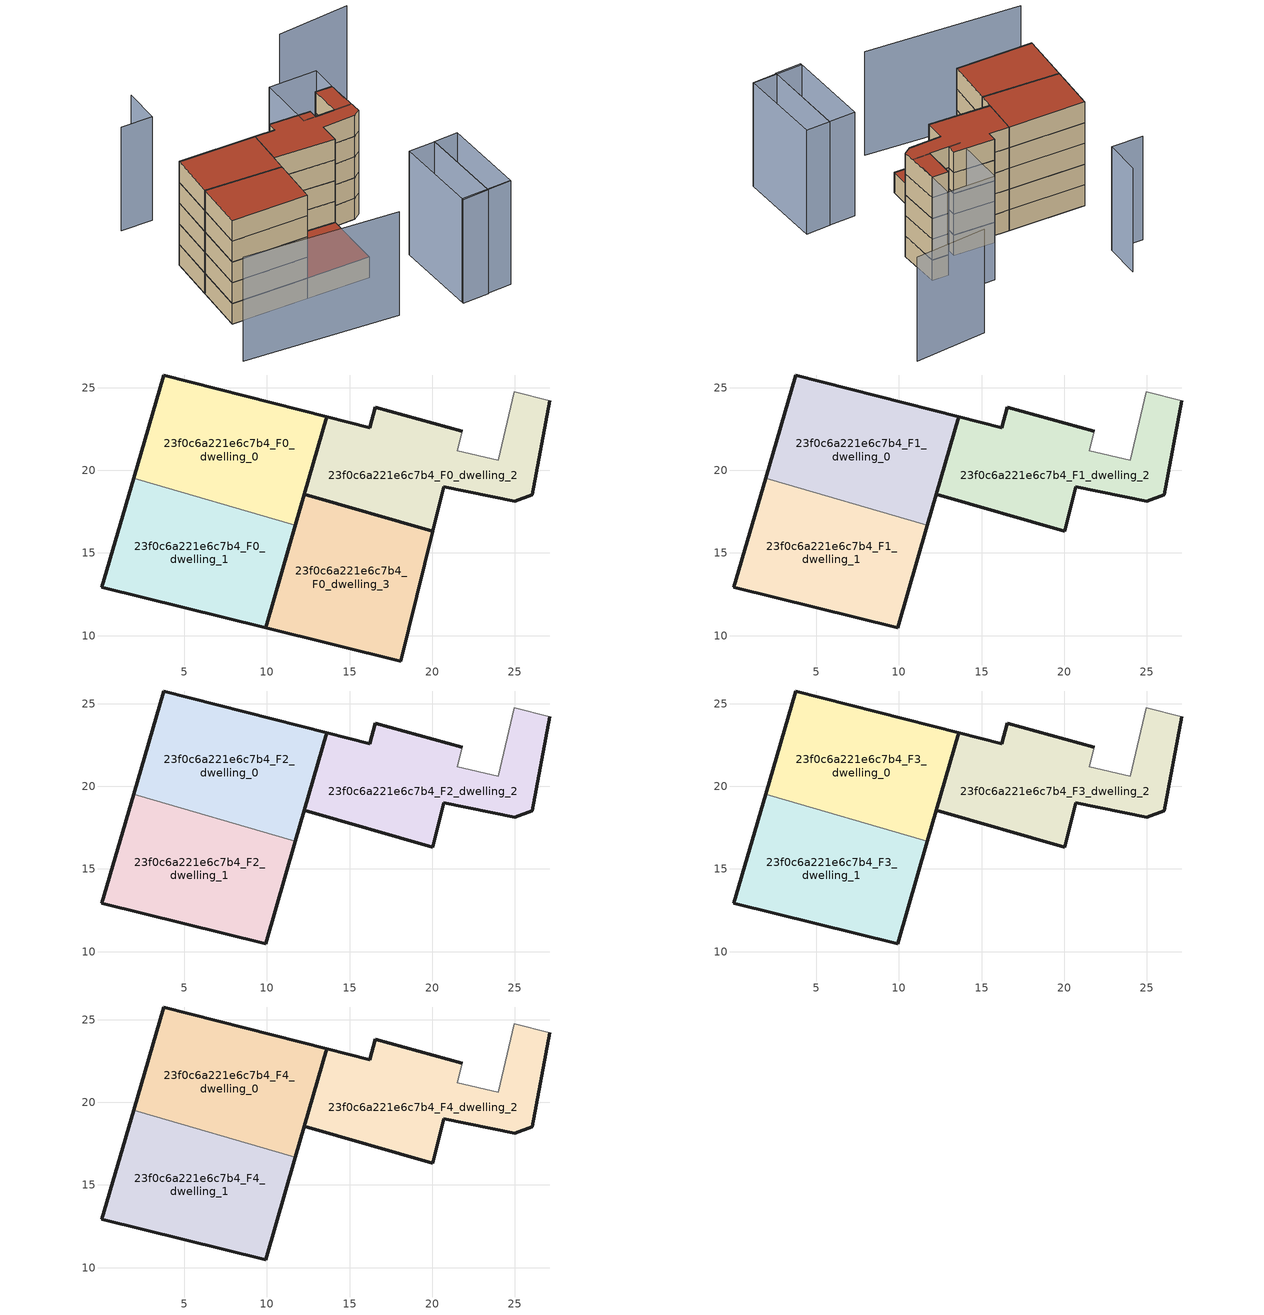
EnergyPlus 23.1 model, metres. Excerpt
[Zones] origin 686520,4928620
23f0c6a221e6c7b4_F0_dwelling_0
 floor ground (EU_floor_Construction): 11.72,16.68 13.63,23.23 3.75,25.77 1.94,19.52 z0
 wall outside (EU_wall_Construction): 1.94,19.52 3.75,25.77 13.63,23.23 11.72,16.68 z0:3
 wall to 23f0c6a221e6c7b4_F0_dwelling_1 (EU_wall_Construction): 11.72,16.68 1.94,19.52 z0:3
23f0c6a221e6c7b4_F0_dwelling_1
 floor ground (EU_floor_Construction): 9.92,10.48 11.72,16.68 1.94,19.52 0.01,12.92 z0
 wall outside (EU_wall_Construction): 11.72,16.68 9.92,10.48 0.01,12.92 1.94,19.52 z0:3
23f0c6a221e6c7b4_F0_dwelling_2
 floor ground (EU_floor_Construction): 26.04,18.53 27.11,24.2 24.95,24.77 23.99,20.62 21.51,21.18 21.8,22.36 16.55,23.83 16.23,22.57 13.63,23.23 12.27,18.56 20.02,16.3 20.68,19.01 24.99,18.13 z0
 wall outside (EU_wall_Construction): 27.11,24.2 26.04,18.53 24.99,18.13 20.68,19.01 20.02,16.3 12.27,18.56 13.63,23.23 16.23,22.57 16.55,23.83 21.8,22.36 z0:3
 wall adiabatic (EU_wall_Construction): 21.8,22.36 21.51,21.18 23.99,20.62 24.95,24.77 27.11,24.2 z0:3
23f0c6a221e6c7b4_F0_dwelling_3
 floor ground (EU_floor_Construction): 18.09,8.47 20.02,16.3 12.27,18.56 9.92,10.48 z0
 wall outside (EU_wall_Construction): 12.27,18.56 20.02,16.3 18.09,8.47 9.92,10.48 12.27,18.56 z0:3
 roof outside (EU_roof_Construction): 20.02,16.3 18.09,8.47 9.92,10.48 12.27,18.56 z3
23f0c6a221e6c7b4_F1_dwelling_0
 floor to 23f0c6a221e6c7b4_F0_dwelling_0 (EU_floor_Construction): 11.72,16.68 13.63,23.23 3.75,25.77 1.94,19.52 z3
 wall outside (EU_wall_Construction): 1.94,19.52 3.75,25.77 13.63,23.23 11.72,16.68 z3:6
 wall to 23f0c6a221e6c7b4_F1_dwelling_1 (EU_wall_Construction): 11.72,16.68 1.94,19.52 z3:6
23f0c6a221e6c7b4_F1_dwelling_1
 floor to 23f0c6a221e6c7b4_F0_dwelling_1 (EU_floor_Construction): 9.92,10.48 11.72,16.68 1.94,19.52 0.01,12.92 z3
 wall outside (EU_wall_Construction): 11.72,16.68 9.92,10.48 0.01,12.92 1.94,19.52 z3:6
23f0c6a221e6c7b4_F1_dwelling_2
 floor to 23f0c6a221e6c7b4_F0_dwelling_2 (EU_floor_Construction): 26.04,18.53 27.11,24.2 24.95,24.77 23.99,20.62 21.51,21.18 21.8,22.36 16.55,23.83 16.23,22.57 13.63,23.23 12.27,18.56 20.02,16.3 20.68,19.01 24.99,18.13 z3
 wall outside (EU_wall_Construction): 27.11,24.2 26.04,18.53 24.99,18.13 20.68,19.01 20.02,16.3 12.27,18.56 13.63,23.23 16.23,22.57 16.55,23.83 21.8,22.36 z3:6
 wall adiabatic (EU_wall_Construction): 21.8,22.36 21.51,21.18 23.99,20.62 24.95,24.77 27.11,24.2 z3:6
23f0c6a221e6c7b4_F2_dwelling_0
 floor to 23f0c6a221e6c7b4_F1_dwelling_0 (EU_floor_Construction): 11.72,16.68 13.63,23.23 3.75,25.77 1.94,19.52 z6
 wall outside (EU_wall_Construction): 1.94,19.52 3.75,25.77 13.63,23.23 11.72,16.68 z6:9
 wall to 23f0c6a221e6c7b4_F2_dwelling_1 (EU_wall_Construction): 11.72,16.68 1.94,19.52 z6:9
23f0c6a221e6c7b4_F2_dwelling_1
 floor to 23f0c6a221e6c7b4_F1_dwelling_1 (EU_floor_Construction): 9.92,10.48 11.72,16.68 1.94,19.52 0.01,12.92 z6
 wall outside (EU_wall_Construction): 11.72,16.68 9.92,10.48 0.01,12.92 1.94,19.52 z6:9
23f0c6a221e6c7b4_F2_dwelling_2
 floor to 23f0c6a221e6c7b4_F1_dwelling_2 (EU_floor_Construction): 26.04,18.53 27.11,24.2 24.95,24.77 23.99,20.62 21.51,21.18 21.8,22.36 16.55,23.83 16.23,22.57 13.63,23.23 12.27,18.56 20.02,16.3 20.68,19.01 24.99,18.13 z6
 wall outside (EU_wall_Construction): 27.11,24.2 26.04,18.53 24.99,18.13 20.68,19.01 20.02,16.3 12.27,18.56 13.63,23.23 16.23,22.57 16.55,23.83 21.8,22.36 z6:9
 wall adiabatic (EU_wall_Construction): 21.8,22.36 21.51,21.18 23.99,20.62 24.95,24.77 27.11,24.2 z6:9
23f0c6a221e6c7b4_F3_dwelling_0
 floor to 23f0c6a221e6c7b4_F2_dwelling_0 (EU_floor_Construction): 11.72,16.68 13.63,23.23 3.75,25.77 1.94,19.52 z9
 wall outside (EU_wall_Construction): 1.94,19.52 3.75,25.77 13.63,23.23 11.72,16.68 z9:12
 wall to 23f0c6a221e6c7b4_F3_dwelling_1 (EU_wall_Construction): 11.72,16.68 1.94,19.52 z9:12
23f0c6a221e6c7b4_F3_dwelling_1
 floor to 23f0c6a221e6c7b4_F2_dwelling_1 (EU_floor_Construction): 9.92,10.48 11.72,16.68 1.94,19.52 0.01,12.92 z9
 wall outside (EU_wall_Construction): 11.72,16.68 9.92,10.48 0.01,12.92 1.94,19.52 z9:12
23f0c6a221e6c7b4_F3_dwelling_2
 floor to 23f0c6a221e6c7b4_F2_dwelling_2 (EU_floor_Construction): 26.04,18.53 27.11,24.2 24.95,24.77 23.99,20.62 21.51,21.18 21.8,22.36 16.55,23.83 16.23,22.57 13.63,23.23 12.27,18.56 20.02,16.3 20.68,19.01 24.99,18.13 z9
 wall outside (EU_wall_Construction): 27.11,24.2 26.04,18.53 24.99,18.13 20.68,19.01 20.02,16.3 12.27,18.56 13.63,23.23 16.23,22.57 16.55,23.83 21.8,22.36 z9:12
 wall adiabatic (EU_wall_Construction): 21.8,22.36 21.51,21.18 23.99,20.62 24.95,24.77 27.11,24.2 z9:12
23f0c6a221e6c7b4_F4_dwelling_0
 floor to 23f0c6a221e6c7b4_F3_dwelling_0 (EU_floor_Construction): 11.72,16.68 13.63,23.23 3.75,25.77 1.94,19.52 z12
 wall outside (EU_wall_Construction): 1.94,19.52 3.75,25.77 13.63,23.23 11.72,16.68 z12:15
 wall to 23f0c6a221e6c7b4_F4_dwelling_1 (EU_wall_Construction): 11.72,16.68 1.94,19.52 z12:15
 roof outside (EU_roof_Construction): 13.63,23.23 11.72,16.68 1.94,19.52 3.75,25.77 z15
23f0c6a221e6c7b4_F4_dwelling_1
 floor to 23f0c6a221e6c7b4_F3_dwelling_1 (EU_floor_Construction): 9.92,10.48 11.72,16.68 1.94,19.52 0.01,12.92 z12
 wall outside (EU_wall_Construction): 11.72,16.68 9.92,10.48 0.01,12.92 1.94,19.52 z12:15
 roof outside (EU_roof_Construction): 11.72,16.68 9.92,10.48 0.01,12.92 1.94,19.52 z15
23f0c6a221e6c7b4_F4_dwelling_2
 floor to 23f0c6a221e6c7b4_F3_dwelling_2 (EU_floor_Construction): 26.04,18.53 27.11,24.2 24.95,24.77 23.99,20.62 21.51,21.18 21.8,22.36 16.55,23.83 16.23,22.57 13.63,23.23 12.27,18.56 20.02,16.3 20.68,19.01 24.99,18.13 z12
 wall outside (EU_wall_Construction): 27.11,24.2 26.04,18.53 24.99,18.13 20.68,19.01 20.02,16.3 12.27,18.56 13.63,23.23 16.23,22.57 16.55,23.83 21.8,22.36 z12:15
 wall adiabatic (EU_wall_Construction): 21.8,22.36 21.51,21.18 23.99,20.62 24.95,24.77 27.11,24.2 z12:15
 roof outside (EU_roof_Construction): 27.11,24.2 26.04,18.53 24.99,18.13 20.68,19.01 20.02,16.3 12.27,18.56 13.63,23.23 16.23,22.57 16.55,23.83 21.8,22.36 21.51,21.18 23.99,20.62 24.95,24.77 z15
shading: 22.49,-2.62 29.06,-3.88 / -4.13,6.7 15.37,0.59 / 8.89,39.26 7.68,34.41 / 7.68,34.41 3.59,35.42 / 39.5,34.56 29.9,35.95 / 25.94,-3.38 28.04,7.86 / 28.04,7.86 31.21,7.27 / 31.21,7.27 29.12,-3.97 / 29.12,-3.97 25.94,-3.38 / 24.62,8.52 28.09,7.85 / 28.09,7.85 25.92,-3.48 / 25.92,-3.48 22.45,-2.81 / 22.45,-2.81 24.62,8.52 / 19.92,21.54 21.67,29.13 / 21.67,29.13 27.91,27.69 / 27.91,27.69 26.16,20.1 / 26.16,20.1 19.92,21.54 z0:15
[Building]
EU S2 Campaign: North Axis=0; Terrain=City; Solar Distribution=FullExterior
[Site:Location]
Bologna: Latitude=44.5; Longitude=11.25; Time Zone=1; Elevation=37
[SizingPeriod:WeatherFileDays]
AnnualSizingPeriod: Begin Month=1; Begin Day of Month=1; End Month=12; End Day of Month=31; Day of Week for Start Day=Monday; Use Weather File Daylight Saving Period=No; Use Weather File Rain and Snow Indicators=No
[MATERIAL]
EU_InternalMass_Material: Roughness=MediumRough; Thickness=0.1; Conductivity=1; Density=1800; Specific Heat=900; Thermal Absorptance=0.9; Solar Absorptance=0.7; Visible Absorptance=0.7
[MATERIAL:NOMASS] Roughness=MediumRough; Thermal Absorptance=0.9; Solar Absorptance=0.7; Visible Absorptance=0.7
Name | Thermal Resistance
EU_wall_NoMass | 0.905828
EU_roof_NoMass | 0.37593
EU_floor_NoMass | 0.67114
[CONSTRUCTION]
EU_wall_Construction: EU_wall_NoMass
EU_roof_Construction: EU_roof_NoMass
EU_floor_Construction: EU_floor_NoMass
EU_InternalMass_Construction: EU_InternalMass_Material
[ZONE] Type=1; Multiplier=1; Ceiling Height=autocalculate; Floor Area=autocalculate; Part of Total Floor Area=Yes
Name | Volume
23f0c6a221e6c7b4_F0_dwelling_0; 23f0c6a221e6c7b4_F1_dwelling_0; 23f0c6a221e6c7b4_F2_dwelling_0; 23f0c6a221e6c7b4_F3_dwelling_0; 23f0c6a221e6c7b4_F4_dwelling_0 | 203.807
23f0c6a221e6c7b4_F0_dwelling_1; 23f0c6a221e6c7b4_F1_dwelling_1; 23f0c6a221e6c7b4_F2_dwelling_1; 23f0c6a221e6c7b4_F3_dwelling_1; 23f0c6a221e6c7b4_F4_dwelling_1 | 203.82
23f0c6a221e6c7b4_F0_dwelling_2; 23f0c6a221e6c7b4_F1_dwelling_2; 23f0c6a221e6c7b4_F2_dwelling_2; 23f0c6a221e6c7b4_F3_dwelling_2; 23f0c6a221e6c7b4_F4_dwelling_2 | 203.804
23f0c6a221e6c7b4_F0_dwelling_3 | 203.818
[INTERNALMASS] Construction=EU_InternalMass_Construction
Name | Zone or ZoneList | Surface Area
23f0c6a221e6c7b4_F0_dwelling_0_EU_InternalMass | 23f0c6a221e6c7b4_F0_dwelling_0 | 67.9357
23f0c6a221e6c7b4_F0_dwelling_1_EU_InternalMass | 23f0c6a221e6c7b4_F0_dwelling_1 | 67.9399
23f0c6a221e6c7b4_F0_dwelling_2_EU_InternalMass | 23f0c6a221e6c7b4_F0_dwelling_2 | 67.9344
23f0c6a221e6c7b4_F0_dwelling_3_EU_InternalMass | 23f0c6a221e6c7b4_F0_dwelling_3 | 67.9392
23f0c6a221e6c7b4_F1_dwelling_0_EU_InternalMass | 23f0c6a221e6c7b4_F1_dwelling_0 | 90.5824
23f0c6a221e6c7b4_F1_dwelling_1_EU_InternalMass | 23f0c6a221e6c7b4_F1_dwelling_1 | 90.5846
23f0c6a221e6c7b4_F1_dwelling_2_EU_InternalMass | 23f0c6a221e6c7b4_F1_dwelling_2 | 90.5813
23f0c6a221e6c7b4_F2_dwelling_0_EU_InternalMass | 23f0c6a221e6c7b4_F2_dwelling_0 | 90.5824
23f0c6a221e6c7b4_F2_dwelling_1_EU_InternalMass | 23f0c6a221e6c7b4_F2_dwelling_1 | 90.5846
23f0c6a221e6c7b4_F2_dwelling_2_EU_InternalMass | 23f0c6a221e6c7b4_F2_dwelling_2 | 90.5813
23f0c6a221e6c7b4_F3_dwelling_0_EU_InternalMass | 23f0c6a221e6c7b4_F3_dwelling_0 | 90.5824
23f0c6a221e6c7b4_F3_dwelling_1_EU_InternalMass | 23f0c6a221e6c7b4_F3_dwelling_1 | 90.5846
23f0c6a221e6c7b4_F3_dwelling_2_EU_InternalMass | 23f0c6a221e6c7b4_F3_dwelling_2 | 90.5813
23f0c6a221e6c7b4_F4_dwelling_0_EU_InternalMass | 23f0c6a221e6c7b4_F4_dwelling_0 | 90.5824
23f0c6a221e6c7b4_F4_dwelling_1_EU_InternalMass | 23f0c6a221e6c7b4_F4_dwelling_1 | 90.5846
23f0c6a221e6c7b4_F4_dwelling_2_EU_InternalMass | 23f0c6a221e6c7b4_F4_dwelling_2 | 90.5813
[OTHEREQUIPMENT] Fuel Type=Electricity; Design Level Calculation Method=Watts/Area; Power per Zone Floor Area=1; Fraction Latent=0; Fraction Radiant=0; Fraction Lost=0; Carbon Dioxide Generation Rate=0; EndUse Subcategory=EU_Step8_InternalGains
Name | Zone or ZoneList or Space or SpaceList | Schedule
EU_Step8_InternalGain_23f0c6a221e6c7b4_F0_dwelling_0_f000 | 23f0c6a221e6c7b4_F0_dwelling_0 | EU_Step8_GainSchedule_23f0c6a221e6c7b4_F0_dwelling_0_f000
EU_Step8_InternalGain_23f0c6a221e6c7b4_F0_dwelling_1_f000 | 23f0c6a221e6c7b4_F0_dwelling_1 | EU_Step8_GainSchedule_23f0c6a221e6c7b4_F0_dwelling_1_f000
EU_Step8_InternalGain_23f0c6a221e6c7b4_F0_dwelling_2_f000 | 23f0c6a221e6c7b4_F0_dwelling_2 | EU_Step8_GainSchedule_23f0c6a221e6c7b4_F0_dwelling_2_f000
EU_Step8_InternalGain_23f0c6a221e6c7b4_F0_dwelling_3_f000 | 23f0c6a221e6c7b4_F0_dwelling_3 | EU_Step8_GainSchedule_23f0c6a221e6c7b4_F0_dwelling_3_f000
EU_Step8_InternalGain_23f0c6a221e6c7b4_F1_dwelling_0_f000 | 23f0c6a221e6c7b4_F1_dwelling_0 | EU_Step8_GainSchedule_23f0c6a221e6c7b4_F1_dwelling_0_f000
EU_Step8_InternalGain_23f0c6a221e6c7b4_F1_dwelling_1_f000 | 23f0c6a221e6c7b4_F1_dwelling_1 | EU_Step8_GainSchedule_23f0c6a221e6c7b4_F1_dwelling_1_f000
EU_Step8_InternalGain_23f0c6a221e6c7b4_F1_dwelling_2_f000 | 23f0c6a221e6c7b4_F1_dwelling_2 | EU_Step8_GainSchedule_23f0c6a221e6c7b4_F1_dwelling_2_f000
EU_Step8_InternalGain_23f0c6a221e6c7b4_F2_dwelling_0_f000 | 23f0c6a221e6c7b4_F2_dwelling_0 | EU_Step8_GainSchedule_23f0c6a221e6c7b4_F2_dwelling_0_f000
EU_Step8_InternalGain_23f0c6a221e6c7b4_F2_dwelling_1_f000 | 23f0c6a221e6c7b4_F2_dwelling_1 | EU_Step8_GainSchedule_23f0c6a221e6c7b4_F2_dwelling_1_f000
EU_Step8_InternalGain_23f0c6a221e6c7b4_F2_dwelling_2_f000 | 23f0c6a221e6c7b4_F2_dwelling_2 | EU_Step8_GainSchedule_23f0c6a221e6c7b4_F2_dwelling_2_f000
EU_Step8_InternalGain_23f0c6a221e6c7b4_F3_dwelling_0_f000 | 23f0c6a221e6c7b4_F3_dwelling_0 | EU_Step8_GainSchedule_23f0c6a221e6c7b4_F3_dwelling_0_f000
EU_Step8_InternalGain_23f0c6a221e6c7b4_F3_dwelling_1_f000 | 23f0c6a221e6c7b4_F3_dwelling_1 | EU_Step8_GainSchedule_23f0c6a221e6c7b4_F3_dwelling_1_f000
EU_Step8_InternalGain_23f0c6a221e6c7b4_F3_dwelling_2_f000 | 23f0c6a221e6c7b4_F3_dwelling_2 | EU_Step8_GainSchedule_23f0c6a221e6c7b4_F3_dwelling_2_f000
EU_Step8_InternalGain_23f0c6a221e6c7b4_F4_dwelling_0_f000 | 23f0c6a221e6c7b4_F4_dwelling_0 | EU_Step8_GainSchedule_23f0c6a221e6c7b4_F4_dwelling_0_f000
EU_Step8_InternalGain_23f0c6a221e6c7b4_F4_dwelling_1_f000 | 23f0c6a221e6c7b4_F4_dwelling_1 | EU_Step8_GainSchedule_23f0c6a221e6c7b4_F4_dwelling_1_f000
EU_Step8_InternalGain_23f0c6a221e6c7b4_F4_dwelling_2_f000 | 23f0c6a221e6c7b4_F4_dwelling_2 | EU_Step8_GainSchedule_23f0c6a221e6c7b4_F4_dwelling_2_f000
[ZONEVENTILATION:DESIGNFLOWRATE] Schedule=EU_AlwaysOn; Design Flow Rate Calculation Method=AirChanges/Hour; Air Changes per Hour=0.73129; Ventilation Type=Natural; Fan Pressure Rise=0; Fan Total Efficiency=1; Constant Term Coefficient=1; Temperature Term Coefficient=0; Velocity Term Coefficient=0; Velocity Squared Term Coefficient=0; Minimum Indoor Temperature=-100; Maximum Indoor Temperature=100; Delta Temperature=-100; Minimum Outdoor Temperature=-100; Maximum Outdoor Temperature=100; Maximum Wind Speed=40
Name | Zone or ZoneList or Space or SpaceList
EU_ConstantAir_23f0c6a221e6c7b4_F0_dwelling_0 | 23f0c6a221e6c7b4_F0_dwelling_0
EU_ConstantAir_23f0c6a221e6c7b4_F0_dwelling_1 | 23f0c6a221e6c7b4_F0_dwelling_1
EU_ConstantAir_23f0c6a221e6c7b4_F0_dwelling_2 | 23f0c6a221e6c7b4_F0_dwelling_2
EU_ConstantAir_23f0c6a221e6c7b4_F0_dwelling_3 | 23f0c6a221e6c7b4_F0_dwelling_3
EU_ConstantAir_23f0c6a221e6c7b4_F1_dwelling_0 | 23f0c6a221e6c7b4_F1_dwelling_0
EU_ConstantAir_23f0c6a221e6c7b4_F1_dwelling_1 | 23f0c6a221e6c7b4_F1_dwelling_1
EU_ConstantAir_23f0c6a221e6c7b4_F1_dwelling_2 | 23f0c6a221e6c7b4_F1_dwelling_2
EU_ConstantAir_23f0c6a221e6c7b4_F2_dwelling_0 | 23f0c6a221e6c7b4_F2_dwelling_0
EU_ConstantAir_23f0c6a221e6c7b4_F2_dwelling_1 | 23f0c6a221e6c7b4_F2_dwelling_1
EU_ConstantAir_23f0c6a221e6c7b4_F2_dwelling_2 | 23f0c6a221e6c7b4_F2_dwelling_2
EU_ConstantAir_23f0c6a221e6c7b4_F3_dwelling_0 | 23f0c6a221e6c7b4_F3_dwelling_0
EU_ConstantAir_23f0c6a221e6c7b4_F3_dwelling_1 | 23f0c6a221e6c7b4_F3_dwelling_1
EU_ConstantAir_23f0c6a221e6c7b4_F3_dwelling_2 | 23f0c6a221e6c7b4_F3_dwelling_2
EU_ConstantAir_23f0c6a221e6c7b4_F4_dwelling_0 | 23f0c6a221e6c7b4_F4_dwelling_0
EU_ConstantAir_23f0c6a221e6c7b4_F4_dwelling_1 | 23f0c6a221e6c7b4_F4_dwelling_1
EU_ConstantAir_23f0c6a221e6c7b4_F4_dwelling_2 | 23f0c6a221e6c7b4_F4_dwelling_2
[HVACTEMPLATE:THERMOSTAT] Constant Heating Setpoint=20; Constant Cooling Setpoint=50
EU_HeatOnly_23f0c6a221e6c7b4_F0_dwelling_0; EU_HeatOnly_23f0c6a221e6c7b4_F0_dwelling_1; EU_HeatOnly_23f0c6a221e6c7b4_F0_dwelling_2; EU_HeatOnly_23f0c6a221e6c7b4_F0_dwelling_3; EU_HeatOnly_23f0c6a221e6c7b4_F1_dwelling_0; EU_HeatOnly_23f0c6a221e6c7b4_F1_dwelling_1; EU_HeatOnly_23f0c6a221e6c7b4_F1_dwelling_2; EU_HeatOnly_23f0c6a221e6c7b4_F2_dwelling_0; EU_HeatOnly_23f0c6a221e6c7b4_F2_dwelling_1; EU_HeatOnly_23f0c6a221e6c7b4_F2_dwelling_2; EU_HeatOnly_23f0c6a221e6c7b4_F3_dwelling_0; EU_HeatOnly_23f0c6a221e6c7b4_F3_dwelling_1; EU_HeatOnly_23f0c6a221e6c7b4_F3_dwelling_2; EU_HeatOnly_23f0c6a221e6c7b4_F4_dwelling_0; EU_HeatOnly_23f0c6a221e6c7b4_F4_dwelling_1; EU_HeatOnly_23f0c6a221e6c7b4_F4_dwelling_2
[HVACTEMPLATE:ZONE:IDEALLOADSAIRSYSTEM] System Availability Schedule=EU_AlwaysOn; Maximum Heating Supply Air Temperature=50; Minimum Cooling Supply Air Temperature=13; Maximum Heating Supply Air Humidity Ratio=0.0156; Minimum Cooling Supply Air Humidity Ratio=0.0077; Heating Limit=NoLimit; Cooling Limit=NoLimit; Heating Availability Schedule=EU_AlwaysOn; Cooling Availability Schedule=EU_CoolingOff; Dehumidification Control Type=ConstantSensibleHeatRatio; Cooling Sensible Heat Ratio=0.7; Dehumidification Setpoint=60; Humidification Control Type=None; Humidification Setpoint=30; Outdoor Air Method=None; Outdoor Air Flow Rate per Person=0.00944; Outdoor Air Flow Rate per Zone Floor Area=0; Outdoor Air Flow Rate per Zone=0; Demand Controlled Ventilation Type=None; Outdoor Air Economizer Type=NoEconomizer; Heat Recovery Type=None; Sensible Heat Recovery Effectiveness=0.7; Latent Heat Recovery Effectiveness=0.65
Name | Template Thermostat
23f0c6a221e6c7b4_F0_dwelling_0 | EU_HeatOnly_23f0c6a221e6c7b4_F0_dwelling_0
23f0c6a221e6c7b4_F0_dwelling_1 | EU_HeatOnly_23f0c6a221e6c7b4_F0_dwelling_1
23f0c6a221e6c7b4_F0_dwelling_2 | EU_HeatOnly_23f0c6a221e6c7b4_F0_dwelling_2
23f0c6a221e6c7b4_F0_dwelling_3 | EU_HeatOnly_23f0c6a221e6c7b4_F0_dwelling_3
23f0c6a221e6c7b4_F1_dwelling_0 | EU_HeatOnly_23f0c6a221e6c7b4_F1_dwelling_0
23f0c6a221e6c7b4_F1_dwelling_1 | EU_HeatOnly_23f0c6a221e6c7b4_F1_dwelling_1
23f0c6a221e6c7b4_F1_dwelling_2 | EU_HeatOnly_23f0c6a221e6c7b4_F1_dwelling_2
23f0c6a221e6c7b4_F2_dwelling_0 | EU_HeatOnly_23f0c6a221e6c7b4_F2_dwelling_0
23f0c6a221e6c7b4_F2_dwelling_1 | EU_HeatOnly_23f0c6a221e6c7b4_F2_dwelling_1
23f0c6a221e6c7b4_F2_dwelling_2 | EU_HeatOnly_23f0c6a221e6c7b4_F2_dwelling_2
23f0c6a221e6c7b4_F3_dwelling_0 | EU_HeatOnly_23f0c6a221e6c7b4_F3_dwelling_0
23f0c6a221e6c7b4_F3_dwelling_1 | EU_HeatOnly_23f0c6a221e6c7b4_F3_dwelling_1
23f0c6a221e6c7b4_F3_dwelling_2 | EU_HeatOnly_23f0c6a221e6c7b4_F3_dwelling_2
23f0c6a221e6c7b4_F4_dwelling_0 | EU_HeatOnly_23f0c6a221e6c7b4_F4_dwelling_0
23f0c6a221e6c7b4_F4_dwelling_1 | EU_HeatOnly_23f0c6a221e6c7b4_F4_dwelling_1
23f0c6a221e6c7b4_F4_dwelling_2 | EU_HeatOnly_23f0c6a221e6c7b4_F4_dwelling_2
[SIZING:ZONE] Zone Cooling Design Supply Air Temperature Input Method=SupplyAirTemperature; Zone Cooling Design Supply Air Temperature=13; Zone Heating Design Supply Air Temperature Input Method=SupplyAirTemperature; Zone Heating Design Supply Air Temperature=50; Zone Cooling Design Supply Air Humidity Ratio=0.008; Zone Heating Design Supply Air Humidity Ratio=0.008; Cooling Design Air Flow Method=DesignDay; Cooling Design Air Flow Rate=0; Cooling Minimum Air Flow per Zone Floor Area=0.000762; Cooling Minimum Air Flow=0; Cooling Minimum Air Flow Fraction=0.2; Heating Design Air Flow Method=DesignDay; Heating Design Air Flow Rate=0; Heating Maximum Air Flow per Zone Floor Area=0.002032; Heating Maximum Air Flow=0.141576; Heating Maximum Air Flow Fraction=0.3; Account for Dedicated Outdoor Air System=No; Dedicated Outdoor Air System Control Strategy=NeutralSupplyAir; Dedicated Outdoor Air Low Setpoint Temperature for Design=autosize; Dedicated Outdoor Air High Setpoint Temperature for Design=autosize; Zone Load Sizing Method=Sensible Load Only No Latent Load; Zone Latent Cooling Design Supply Air Humidity Ratio Input Method=HumidityRatioDifference; Zone Cooling Design Supply Air Humidity Ratio Difference=0.005; Zone Latent Heating Design Supply Air Humidity Ratio Input Method=HumidityRatioDifference; Zone Humidification Design Supply Air Humidity Ratio Difference=0.005
23f0c6a221e6c7b4_F0_dwelling_0; 23f0c6a221e6c7b4_F0_dwelling_1; 23f0c6a221e6c7b4_F0_dwelling_2; 23f0c6a221e6c7b4_F0_dwelling_3; 23f0c6a221e6c7b4_F1_dwelling_0; 23f0c6a221e6c7b4_F1_dwelling_1; 23f0c6a221e6c7b4_F1_dwelling_2; 23f0c6a221e6c7b4_F2_dwelling_0; 23f0c6a221e6c7b4_F2_dwelling_1; 23f0c6a221e6c7b4_F2_dwelling_2; 23f0c6a221e6c7b4_F3_dwelling_0; 23f0c6a221e6c7b4_F3_dwelling_1; 23f0c6a221e6c7b4_F3_dwelling_2; 23f0c6a221e6c7b4_F4_dwelling_0; 23f0c6a221e6c7b4_F4_dwelling_1; 23f0c6a221e6c7b4_F4_dwelling_2
[SCHEDULE:CONSTANT]
Name | Hourly Value
EU_AlwaysOn | 1
EU_CoolingOff | 0
[SCHEDULE:FILE] Column Number=1; Rows to Skip at Top=0; Number of Hours of Data=8760; Column Separator=Comma; Interpolate to Timestep=No; Minutes per Item=60; Adjust Schedule for Daylight Savings=Yes
Name | File
EU_Step8_GainSchedule_23f0c6a221e6c7b4_F0_dwelling_0_f000 | ../../schedules/23f0c6a221e6c7b4/23f0c6a221e6c7b4_F0_dwelling_0_f000_gain.csv
EU_Step8_GainSchedule_23f0c6a221e6c7b4_F0_dwelling_1_f000 | ../../schedules/23f0c6a221e6c7b4/23f0c6a221e6c7b4_F0_dwelling_1_f000_gain.csv
EU_Step8_GainSchedule_23f0c6a221e6c7b4_F0_dwelling_2_f000 | ../../schedules/23f0c6a221e6c7b4/23f0c6a221e6c7b4_F0_dwelling_2_f000_gain.csv
EU_Step8_GainSchedule_23f0c6a221e6c7b4_F0_dwelling_3_f000 | ../../schedules/23f0c6a221e6c7b4/23f0c6a221e6c7b4_F0_dwelling_3_f000_gain.csv
EU_Step8_GainSchedule_23f0c6a221e6c7b4_F1_dwelling_0_f000 | ../../schedules/23f0c6a221e6c7b4/23f0c6a221e6c7b4_F1_dwelling_0_f000_gain.csv
EU_Step8_GainSchedule_23f0c6a221e6c7b4_F1_dwelling_1_f000 | ../../schedules/23f0c6a221e6c7b4/23f0c6a221e6c7b4_F1_dwelling_1_f000_gain.csv
EU_Step8_GainSchedule_23f0c6a221e6c7b4_F1_dwelling_2_f000 | ../../schedules/23f0c6a221e6c7b4/23f0c6a221e6c7b4_F1_dwelling_2_f000_gain.csv
EU_Step8_GainSchedule_23f0c6a221e6c7b4_F2_dwelling_0_f000 | ../../schedules/23f0c6a221e6c7b4/23f0c6a221e6c7b4_F2_dwelling_0_f000_gain.csv
EU_Step8_GainSchedule_23f0c6a221e6c7b4_F2_dwelling_1_f000 | ../../schedules/23f0c6a221e6c7b4/23f0c6a221e6c7b4_F2_dwelling_1_f000_gain.csv
EU_Step8_GainSchedule_23f0c6a221e6c7b4_F2_dwelling_2_f000 | ../../schedules/23f0c6a221e6c7b4/23f0c6a221e6c7b4_F2_dwelling_2_f000_gain.csv
EU_Step8_GainSchedule_23f0c6a221e6c7b4_F3_dwelling_0_f000 | ../../schedules/23f0c6a221e6c7b4/23f0c6a221e6c7b4_F3_dwelling_0_f000_gain.csv
EU_Step8_GainSchedule_23f0c6a221e6c7b4_F3_dwelling_1_f000 | ../../schedules/23f0c6a221e6c7b4/23f0c6a221e6c7b4_F3_dwelling_1_f000_gain.csv
EU_Step8_GainSchedule_23f0c6a221e6c7b4_F3_dwelling_2_f000 | ../../schedules/23f0c6a221e6c7b4/23f0c6a221e6c7b4_F3_dwelling_2_f000_gain.csv
EU_Step8_GainSchedule_23f0c6a221e6c7b4_F4_dwelling_0_f000 | ../../schedules/23f0c6a221e6c7b4/23f0c6a221e6c7b4_F4_dwelling_0_f000_gain.csv
EU_Step8_GainSchedule_23f0c6a221e6c7b4_F4_dwelling_1_f000 | ../../schedules/23f0c6a221e6c7b4/23f0c6a221e6c7b4_F4_dwelling_1_f000_gain.csv
EU_Step8_GainSchedule_23f0c6a221e6c7b4_F4_dwelling_2_f000 | ../../schedules/23f0c6a221e6c7b4/23f0c6a221e6c7b4_F4_dwelling_2_f000_gain.csv
